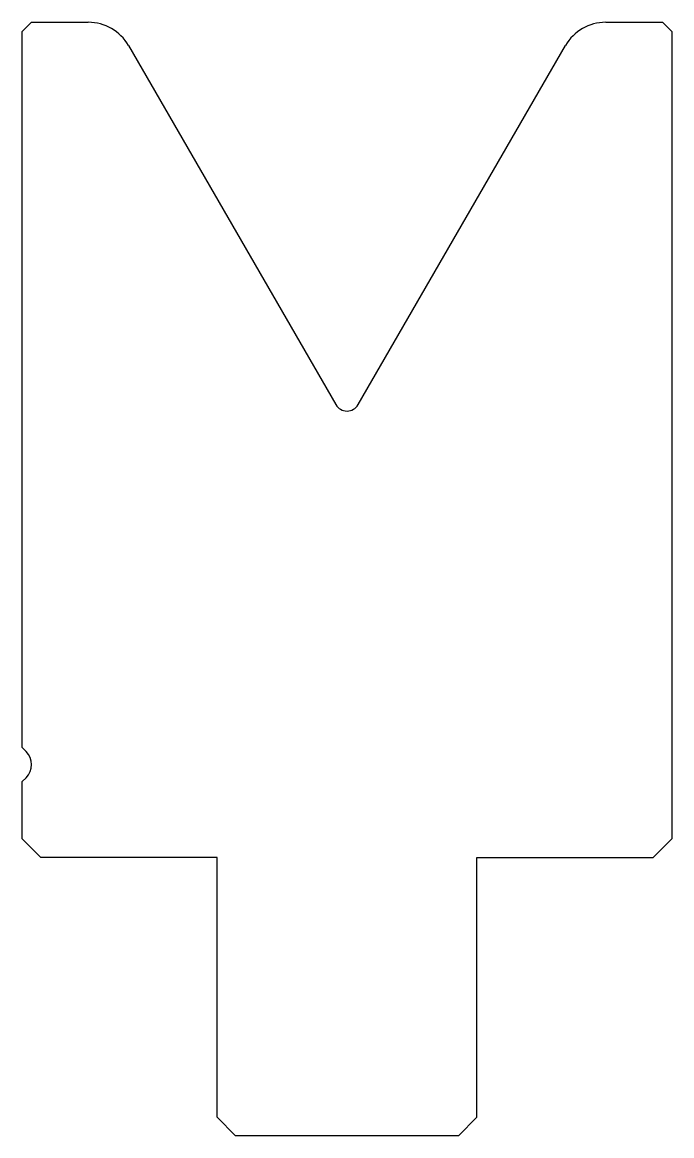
# Model space of a CAD drawing. Header units: metres. Extents: x 88 to 123, y 111.3 to 171.3.
import ezdxf

# ---------------------------------------------------------------- set-up
doc = ezdxf.new("R2010")
doc.units = ezdxf.units.M

msp = doc.modelspace()

# ---------------------------------------------------------------- linework, layer by layer
for p, q in [((88.465062, 171.271102), (87.965062, 170.771102)), ((88.465062, 171.271102), (91.521687, 171.271102)), ((119.408438, 171.271102), (122.465062, 171.271102)), ((122.965062, 170.771102), (122.465062, 171.271102)), ((87.965062, 132.185316), (87.965062, 170.771102)), ((122.965062, 170.771102), (122.965062, 127.271102)), ((93.68675, 170.021102), (104.858845, 150.670467)), ((106.07128, 150.670467), (117.243374, 170.021102)), ((87.965062, 132.185316), (88.172169, 131.978209)), ((88.172169, 130.563995), (87.965062, 130.356888)), ((87.965062, 127.271102), (87.965062, 130.356888)), ((87.965062, 127.271102), (88.965062, 126.271102)), ((121.965062, 126.271102), (122.965062, 127.271102)), ((98.465062, 126.271102), (88.965062, 126.271102)), ((98.465062, 112.271102), (98.465062, 126.271102)), ((112.465062, 126.271102), (121.965062, 126.271102)), ((112.465062, 112.271102), (112.465062, 126.271102)), ((98.465062, 112.271102), (99.465062, 111.271102)), ((111.465062, 111.271102), (112.465062, 112.271102)), ((111.465062, 111.271102), (99.465062, 111.271102))]:
    msp.add_line(p, q)
for centre, radius, start, end in [((91.521687, 168.771102), 2.5, 30, 90), ((119.408438, 168.771102), 2.5, 90, 150), ((105.465062, 151.020467), 0.7, 210, 330), ((87.465062, 131.271102), 1, 315, 45)]:
    msp.add_arc(centre, radius, start, end)

doc.saveas('drawing.dxf')
